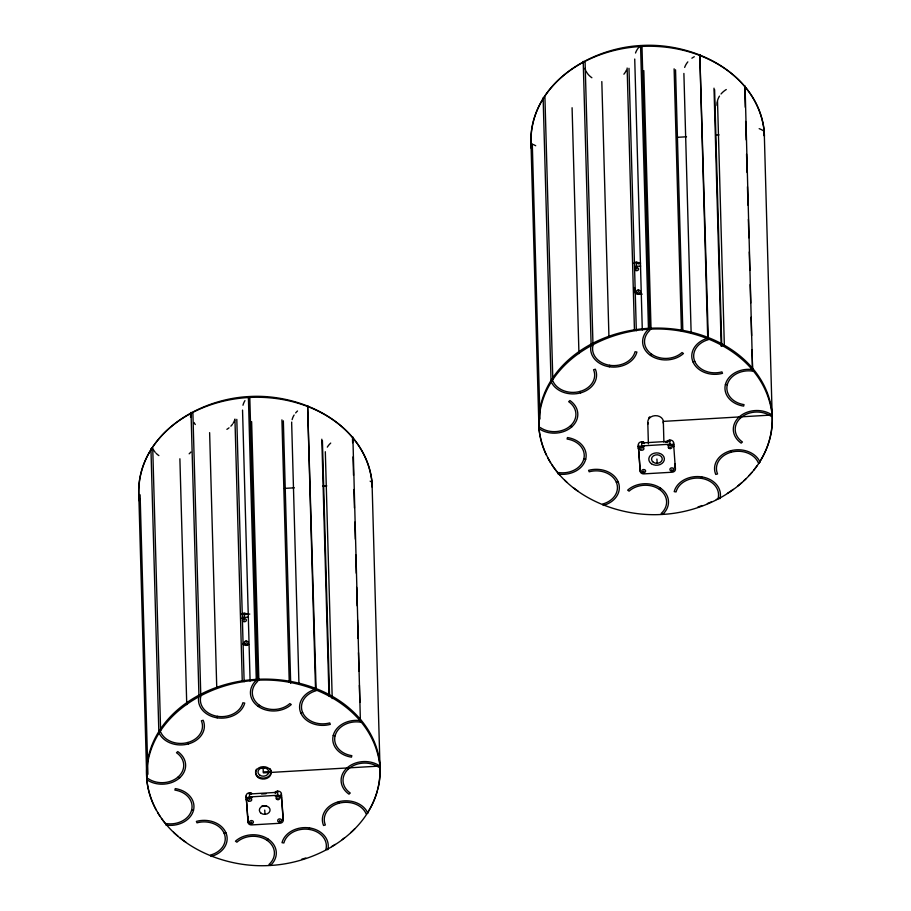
<?xml version="1.0" encoding="UTF-8"?>
<svg xmlns="http://www.w3.org/2000/svg" width="911" height="911" viewBox="0 0 911 911"><rect width="100%" height="100%" fill="white"/><g stroke="black" fill="none" stroke-linecap="round" stroke-linejoin="round"><path stroke-width="1.37" d="M138.848 495.983C136.183 437.178 195.273 399.417 248.373 396.592C302.019 392.983 365.368 424.082 372.03 482.34L379.955 766.049C382.631 824.865 323.53 862.626 270.442 865.45C216.795 869.06 153.435 837.961 146.773 779.691L138.848 495.983L140.112 494.844L147.924 774.293M179.752 777.766L178.328 776.776A21.465 17.047 -1.6 0 0 176.495 752.725L177.759 751.586A23.367 18.562 -1.6 0 1 179.752 777.766A23.367 18.562 -1.6 0 1 146.773 779.691C144.109 720.886 203.199 683.125 256.298 680.301C309.945 676.691 373.294 707.79 379.955 766.049L378.703 767.199A21.465 17.047 -1.6 0 0 348.401 768.975L346.977 767.984A23.367 18.562 -1.6 0 0 348.981 794.164L350.245 793.025A21.465 17.047 -1.6 0 1 348.401 768.975M371.677 486.383L372.03 482.34A23.367 18.562 -1.6 0 0 370.128 481.156M531.045 144.951C528.369 86.135 587.47 48.374 640.558 45.55C694.205 41.94 757.565 73.039 764.227 131.309L772.152 415.017C774.817 473.822 715.727 511.583 662.627 514.408C608.981 518.017 545.632 486.918 538.97 428.66L531.045 144.951L531.682 147.582M571.949 426.724L570.525 425.744A21.465 17.047 -1.6 0 0 568.68 401.683L569.944 400.544A23.367 18.562 -1.6 0 1 571.949 426.724A23.367 18.562 -1.6 0 1 538.97 428.66C536.294 369.843 595.395 332.094 648.484 329.258C702.13 325.648 765.479 356.748 772.152 415.017L770.888 416.156A21.465 17.047 -1.6 0 0 740.597 417.933L739.174 416.942A23.367 18.562 -1.6 0 0 741.167 443.122L742.431 441.983A21.465 17.047 -1.6 0 1 740.597 417.933M763.862 135.34L764.227 131.309A23.367 18.562 -1.6 0 0 759.17 128.645M217.171 717.822L217.547 716.342A21.465 17.047 -1.6 0 0 242.861 702.78L244.729 703.064A23.367 18.562 -1.6 0 1 217.171 717.822A23.367 18.562 -1.6 0 1 198.951 696.118L191.025 412.398A23.367 18.562 -1.6 0 0 190.593 417.238M309.182 829.409L309.569 827.928A23.367 18.562 -1.6 0 1 327.789 849.633L325.922 849.359A21.465 17.047 -1.6 0 0 309.182 829.409A21.465 17.047 -1.6 0 0 283.868 842.971L282.011 842.686A23.367 18.562 -1.6 0 1 309.569 827.928M352.876 436.973L360.426 722.161A21.465 17.047 -1.6 0 0 335.111 735.724L333.244 735.439A23.367 18.562 -1.6 0 0 351.464 757.155L351.84 755.674A21.465 17.047 -1.6 0 1 335.111 735.724M609.357 366.78L609.732 365.3A21.465 17.047 -1.6 0 0 635.058 351.737L636.914 352.022A23.367 18.562 -1.6 0 1 609.357 366.78A23.367 18.562 -1.6 0 1 591.137 345.075L583.211 61.367M701.379 478.366L701.755 476.886A23.367 18.562 -1.6 0 1 719.975 498.602L718.119 498.317A21.465 17.047 -1.6 0 0 701.379 478.366A21.465 17.047 -1.6 0 0 676.064 491.929L674.197 491.644A23.367 18.562 -1.6 0 1 701.755 476.886M745.061 85.93L752.611 371.119A21.465 17.047 -1.6 0 0 727.297 384.681L725.429 384.408A23.367 18.562 -1.6 0 0 743.649 406.112L744.036 404.632A21.465 17.047 -1.6 0 1 727.297 384.681M665.793 442.484L667.353 441.049A3.564 2.824 -1.6 0 1 672.386 440.753A3.564 2.824 -1.6 0 1 672.682 444.75M146.773 779.691L148.037 778.552A21.465 17.047 -1.6 0 0 178.328 776.776M538.97 428.66L540.223 427.51A21.465 17.047 -1.6 0 0 570.525 425.744M258.291 706.48L259.555 705.342A21.465 17.047 -1.6 0 0 289.846 703.565L291.269 704.556A23.367 18.562 -1.6 0 1 258.291 706.48A23.367 18.562 -1.6 0 1 256.298 680.301L248.373 396.592M650.488 355.438L651.741 354.299A21.465 17.047 -1.6 0 0 682.043 352.523L683.466 353.514A23.367 18.562 -1.6 0 1 650.488 355.438A23.367 18.562 -1.6 0 1 648.484 329.258L640.558 45.55L641.982 46.541L649.873 328.825M267.185 840.409L268.438 839.27A23.367 18.562 -1.6 0 1 270.442 865.45L269.018 864.459A21.465 17.047 -1.6 0 0 267.185 840.409A21.465 17.047 -1.6 0 0 236.883 842.185L235.459 841.195A23.367 18.562 -1.6 0 1 268.438 839.27M659.37 489.366L660.634 488.228A23.367 18.562 -1.6 0 1 662.627 514.408L661.204 513.428A21.465 17.047 -1.6 0 0 659.37 489.366A21.465 17.047 -1.6 0 0 629.08 491.143L627.656 490.152A23.367 18.562 -1.6 0 1 660.634 488.228M641.014 293.376L638.565 294.344A3.564 2.824 -1.6 0 1 634.796 291.736L634.477 287.534M248.828 644.419L246.38 645.387A3.564 2.824 -1.6 0 1 242.781 643.496M667.467 445.194L669.915 444.215A3.564 2.824 -1.6 0 1 673.696 446.834L673.571 442.689M275.281 796.225L277.73 795.257A3.564 2.824 -1.6 0 1 281.499 797.865L283.207 820.242A3.564 2.824 -1.6 0 1 279.871 823.271L251.698 824.922A3.496 2.779 -1.6 0 1 247.997 822.303L246.175 795.793M543.127 97.739L551.053 381.458L552.852 380.957A21.465 17.047 -1.6 0 0 580.011 391.445L580.614 392.88A23.367 18.562 -1.6 0 0 595.361 369.228L593.562 369.729A21.465 17.047 -1.6 0 1 580.011 391.445M692.975 361.895L694.774 361.394A21.465 17.047 -1.6 0 0 721.933 371.882L722.525 373.316A23.367 18.562 -1.6 0 1 692.975 361.895A23.367 18.562 -1.6 0 1 707.733 338.254L699.807 54.546L708.291 338.254M616.337 482.272L618.148 481.771A23.367 18.562 -1.6 0 1 603.389 505.411L602.786 503.988A21.465 17.047 -1.6 0 0 616.337 482.272A21.465 17.047 -1.6 0 0 589.189 471.784L588.586 470.349A23.367 18.562 -1.6 0 1 618.148 481.771M160.621 730.576L152.741 448.292L150.941 448.781L158.856 732.49L160.666 732A21.465 17.047 -1.6 0 0 187.814 742.488L188.418 743.911A23.367 18.562 -1.6 0 0 203.176 720.271L201.377 720.772A21.465 17.047 -1.6 0 1 187.814 742.488M300.778 712.937L302.589 712.436A21.465 17.047 -1.6 0 0 329.736 722.924L330.34 724.359A23.367 18.562 -1.6 0 1 300.778 712.937A23.367 18.562 -1.6 0 1 315.536 689.297L307.611 405.589L316.106 689.297M224.152 833.314L225.951 832.813A23.367 18.562 -1.6 0 1 211.193 856.454L210.589 855.03A21.465 17.047 -1.6 0 0 224.152 833.314A21.465 17.047 -1.6 0 0 196.992 822.827L196.389 821.392A23.367 18.562 -1.6 0 1 225.951 832.813M261.503 793.982L266.035 793.72M676.634 137.356L686.518 136.787M716.194 135.044L719.03 134.885M640.57 263.131L636.345 263.37A3.564 2.824 -1.6 0 1 638.144 263.643M634.671 266.809A3.564 2.824 -1.6 0 1 636.425 266.331L640.649 266.08M638.565 294.344L642.221 294.128M675.29 465.065L675.404 469.199A3.564 2.824 -1.6 0 1 672.056 472.228L643.883 473.879A3.496 2.779 -1.6 0 1 640.182 471.26L638.395 445.935A3.496 2.779 -1.6 0 0 638.964 447.29M284.437 488.398L294.333 487.818M322.596 486.167L326.833 485.916M640.114 471.272L640.103 468.311M249.785 614.082L244.148 614.413A3.564 2.824 -1.6 0 1 245.959 614.686M241.779 618.341A3.564 2.824 -1.6 0 1 244.239 617.373L248.464 617.123M246.38 645.387L247.291 645.239M346.977 767.984A23.367 18.562 -1.6 0 1 379.955 766.049L263.37 772.87L263.347 771.947L271.114 771.492L271.136 772.426M246.221 799.938L246.289 799.926A3.496 2.779 -1.6 0 1 248.247 797.25A3.496 2.779 -1.6 0 1 252.085 797.626M247.929 822.303L247.883 818.169M638.93 446.105A3.496 2.779 -1.6 0 1 641.629 441.778L644.157 442.45L644.191 443.634M643.405 442.051L643.439 443.236L641.663 442.962L669.836 441.266A3.564 2.824 -1.6 0 0 667.387 442.234L667.353 441.049M246.346 796.499A3.496 2.779 -1.6 0 1 249.443 792.821L251.971 793.492M591.137 345.075L593.004 345.36A21.465 17.047 -1.6 0 0 609.732 365.3M583.814 458.985L585.682 459.269A23.367 18.562 -1.6 0 0 567.462 437.553L567.086 439.034A21.465 17.047 -1.6 0 1 583.814 458.985A21.465 17.047 -1.6 0 1 558.5 472.547L558.124 474.027A23.367 18.562 -1.6 0 0 585.682 459.269M198.951 696.118L200.807 696.391A21.465 17.047 -1.6 0 0 217.547 716.342M191.629 810.027L193.496 810.312A23.367 18.562 -1.6 0 0 175.276 788.596L174.889 790.076A21.465 17.047 -1.6 0 1 191.629 810.027A21.465 17.047 -1.6 0 1 166.314 823.59L165.939 825.07A23.367 18.562 -1.6 0 0 193.496 810.312M648.484 329.258L649.907 330.249A21.465 17.047 -1.6 0 0 651.741 354.299M256.298 680.301L257.722 681.291A21.465 17.047 -1.6 0 0 259.555 705.342M707.733 338.254L708.325 339.678A21.465 17.047 -1.6 0 0 694.774 361.394M730.508 450.797L731.112 452.22A21.465 17.047 -1.6 0 1 758.259 462.708L760.059 462.219A23.367 18.562 -1.6 0 0 730.508 450.797A23.367 18.562 -1.6 0 0 715.75 474.437L717.549 473.936A21.465 17.047 -1.6 0 1 731.112 452.22M315.536 689.297L316.14 690.72A21.465 17.047 -1.6 0 0 302.589 712.436M338.311 801.839L338.915 803.263A21.465 17.047 -1.6 0 1 366.074 813.751L367.873 813.261A23.367 18.562 -1.6 0 0 338.311 801.839A23.367 18.562 -1.6 0 0 323.564 825.48L325.364 824.979A21.465 17.047 -1.6 0 1 338.915 803.263M139.178 497.304L139.816 499.945M675.404 469.199L673.605 443.873A3.564 2.824 -1.6 0 1 672.717 445.935M670.132 447.039L670.257 448.576M671.851 469.416L671.965 470.953M656.899 459.053L657.23 463.312M636.516 267.606L636.641 269.155M638.235 289.983L638.349 291.52M641.845 447.142L641.959 448.69M643.667 471.055L643.792 472.604M638.326 445.935L639.921 466.91M277.946 798.082L278.06 799.619M279.654 820.447L279.779 821.995M263.017 767.688L263.347 771.947M264.714 810.084L265.044 814.343M244.33 618.649L244.444 620.197M246.038 641.025L246.164 642.562M249.648 798.184L249.773 799.721M251.482 822.098L251.595 823.646M744.731 88.834L745.244 107.27M745.642 121.459L746.155 139.895M746.553 154.084L747.066 172.532M747.464 186.709L747.977 205.157M748.375 219.335L748.888 237.782M749.286 251.971L749.799 270.408M750.197 284.596L750.71 303.033M751.108 317.222L751.621 335.658M752.019 349.847L752.532 368.283M724.359 346.1L717.504 100.688A23.367 18.562 -1.6 0 1 719.496 96.088M714.611 89.608L721.774 346.362M714.008 88.173L721.216 346.351M683.888 73.438L691.142 333.027M675.541 69.805L682.829 330.818M674.117 68.815L681.439 331.251M669.801 440.081L669.915 444.215L641.754 445.923L641.629 441.778M663.903 442.063L663.333 421.383L772.152 415.017A23.367 18.562 -1.6 0 0 739.174 416.942M643.815 70.591L651.046 329.213M647.789 422.567L648.393 443.885M634.728 59.044L642.301 329.987M638.918 264.053L638.884 262.869A3.564 2.824 -1.6 0 0 633.862 263.165M642.54 441.824L642.574 443.008M636.311 262.197L636.425 266.331M628.989 68.314L636.322 330.739M638.36 444.75L638.474 448.895A3.496 2.779 -1.6 0 1 640.433 446.208A3.496 2.779 -1.6 0 1 644.271 446.584M627.132 68.029L634.455 330.465M601.818 81.591L608.958 337.366M585.078 61.641L592.959 343.937M572.085 107.737L578.952 353.57M544.926 97.249L552.818 379.534M532.297 143.801L539.984 419.003M352.5 438.453L352.614 442.712M353.012 456.901L353.525 475.337M353.923 489.526L354.436 507.962M354.834 522.151L355.313 539.175M355.745 554.776L356.258 573.213M356.656 587.401L357.169 605.838M357.567 620.027L358.08 638.474M358.478 652.652L358.991 671.1M359.389 685.277L359.868 702.301M360.3 717.914L360.38 720.749M325.318 451.731L332.219 698.566M322.414 440.651L329.554 695.981M321.811 439.216L328.985 695.97M298.945 684.07L291.702 424.48A23.367 18.562 -1.6 0 1 291.714 422.055M283.344 420.848L290.677 683.273M281.92 419.857L289.254 682.293M283.093 816.108L283.207 820.242M281.385 793.732L281.499 797.865M277.616 791.124L277.73 795.257L249.557 796.954L249.443 792.821M275.202 793.276L275.168 792.092A3.564 2.824 -1.6 0 1 279.825 791.579A3.564 2.824 -1.6 0 1 281.021 795.178M251.63 421.634L258.861 680.255M249.796 397.572L257.676 679.868M242.542 410.087L250.104 681.029M251.22 793.094L251.254 794.278M250.354 792.866L250.388 794.05L249.477 794.005L277.65 792.297A3.564 2.824 -1.6 0 0 275.896 792.786M244.114 613.228L244.239 617.373M236.803 419.356L244.137 681.781M234.936 419.071L242.269 681.496M209.621 432.634L216.772 688.409M192.881 412.683L200.773 694.979M179.888 458.78L186.755 704.613M264.816 767.745A5.375 4.27 -1.6 0 1 260.717 767.563M242.975 405.247A23.367 18.562 -1.6 0 1 244.957 400.646M241.666 614.208A3.564 2.824 -1.6 0 1 246.699 613.912M292.124 419.641A23.367 18.562 -1.6 0 1 294.116 415.04M295.654 412.922A23.367 18.562 -1.6 0 1 297.521 410.986M139.292 500.925A116.824 92.808 -1.6 0 1 138.996 498.249M138.882 496.916A116.824 92.808 -1.6 0 1 250.924 397.39A116.824 92.808 -1.6 0 1 372.257 487.294M188.418 743.911A23.367 18.562 -1.6 0 1 158.856 732.49M377.439 790.623A116.824 92.808 -1.6 0 1 367.85 812.327M354.891 828.634A116.824 92.808 -1.6 0 1 350.781 832.586M344.46 837.892A116.824 92.808 -1.6 0 1 342.229 839.589M335.18 844.395A116.824 92.808 -1.6 0 1 331.513 846.615M305.789 857.98A116.824 92.808 -1.6 0 1 301.712 859.221M185.901 842.231A116.824 92.808 -1.6 0 1 180.082 837.904M177.85 836.07A116.824 92.808 -1.6 0 1 173.58 832.255M164.993 823.032A116.824 92.808 -1.6 0 1 161.498 818.442M159.869 816.074A116.824 92.808 -1.6 0 1 157.592 812.453M156.191 809.993A116.824 92.808 -1.6 0 1 251.208 679.754A116.824 92.808 -1.6 0 1 377.792 789.313M333.244 735.439A23.367 18.562 -1.6 0 1 360.802 720.681M270.977 773.097A7.789 6.183 -1.6 0 1 260.808 777.823A7.789 6.183 -1.6 0 1 256.378 769.248M269.838 768.463A7.789 6.183 -1.6 0 1 271.114 771.492M190.877 452.038A21.465 17.047 -1.6 0 1 189.158 453.815M158.867 455.591A21.465 17.047 -1.6 0 1 155.997 453.166M155.189 452.266A21.465 17.047 -1.6 0 1 153.23 449.328M327.311 447.13A23.367 18.562 -1.6 0 1 330.716 443.076M234.617 420.153A21.465 17.047 -1.6 0 1 233.114 423.296M232.453 424.287A21.465 17.047 -1.6 0 1 230.87 426.154M229.014 427.84A21.465 17.047 -1.6 0 1 226.885 429.332M195.273 424.526A21.465 17.047 -1.6 0 1 194.043 422.522M266.183 805.893A5.375 4.27 -1.6 0 1 262.083 805.711M281.055 796.351A3.564 2.824 -1.6 0 0 281.419 794.916L283.127 817.292A3.564 2.824 -1.6 0 0 282.957 816.563M246.38 797.683A3.496 2.779 -1.6 0 1 246.198 796.977L247.917 819.353A3.496 2.779 -1.6 0 1 248.27 817.941M248.054 818.875A3.496 2.779 -1.6 0 1 248.236 816.757M282.922 815.379A3.564 2.824 -1.6 0 1 282.729 817.543M635.514 53.02A23.367 18.562 -1.6 0 1 639.59 46.495M535.714 145.726A21.465 17.047 -1.6 0 1 533.379 144.496M674.732 464.861A3.564 2.824 -1.6 0 1 675.313 466.25M674.698 463.676A3.564 2.824 -1.6 0 1 674.402 467.127M648.177 423.866A7.789 6.183 -1.6 0 1 655.089 415.667A7.789 6.183 -1.6 0 1 663.185 422.989M580.614 392.88A23.367 18.562 -1.6 0 1 551.053 381.458M772.209 415.416A116.824 92.808 -1.6 0 1 758.578 463.551M757.018 465.806A116.824 92.808 -1.6 0 1 753.67 470.224M751.882 472.388A116.824 92.808 -1.6 0 1 749.058 475.553M746.075 478.605A116.824 92.808 -1.6 0 1 744.025 480.575M741.964 482.443A116.824 92.808 -1.6 0 1 737.751 485.984M733.275 489.378A116.824 92.808 -1.6 0 1 727.377 493.352M719.952 497.668A116.824 92.808 -1.6 0 1 716.285 499.547M711.24 501.915A116.824 92.808 -1.6 0 1 707.335 503.555M702.028 505.571A116.824 92.808 -1.6 0 1 697.985 506.937M578.086 491.188A116.824 92.808 -1.6 0 1 573.418 487.761M566.813 482.192A116.824 92.808 -1.6 0 1 564.74 480.234M559.889 475.178A116.824 92.808 -1.6 0 1 552.066 465.043M550.517 462.629A116.824 92.808 -1.6 0 1 547.716 457.721M546.452 455.227A116.824 92.808 -1.6 0 1 630.822 330.442A116.824 92.808 -1.6 0 1 772.118 414.084M725.429 384.408A23.367 18.562 -1.6 0 1 752.987 369.638M648.564 418.206A7.789 6.183 -1.6 0 1 649.702 416.862M717.082 105.528A23.367 18.562 -1.6 0 1 717.253 101.884M721.034 93.981A23.367 18.562 -1.6 0 1 726.272 89.529M626.392 70.193A21.465 17.047 -1.6 0 1 623.887 74.201M591.877 77.754A21.465 17.047 -1.6 0 1 586.228 71.491M585.75 70.454A21.465 17.047 -1.6 0 1 585.033 68.302M684.662 67.414A23.367 18.562 -1.6 0 1 687.839 61.88M691.882 58.213A23.367 18.562 -1.6 0 1 694.319 56.721M531.318 148.55A116.824 92.808 -1.6 0 1 641.435 46.438A116.824 92.808 -1.6 0 1 764.443 136.251M259.783 775.181A5.375 4.27 -1.6 0 0 268.608 772.744A5.375 4.27 -1.6 0 0 261.639 767.916A5.375 4.27 -1.6 0 0 259.783 775.181M244.865 643.735A1.947 1.549 -1.6 0 0 248.065 642.859A1.947 1.549 -1.6 0 0 245.537 641.105A1.947 1.549 -1.6 0 0 244.865 643.735M243.157 621.359A1.947 1.549 -1.6 0 0 246.357 620.482A1.947 1.549 -1.6 0 0 243.829 618.728A1.947 1.549 -1.6 0 0 243.157 621.359M258.2 777.561A7.789 6.183 -1.6 0 0 271 774.031A7.789 6.183 -1.6 0 0 260.899 767.028A7.789 6.183 -1.6 0 0 258.2 777.561M248.475 800.894A1.947 1.549 -1.6 0 0 251.675 800.017A1.947 1.549 -1.6 0 0 249.159 798.264A1.947 1.549 -1.6 0 0 248.475 800.894M276.659 799.254A1.947 1.549 -1.6 0 0 279.859 798.366A1.947 1.549 -1.6 0 0 277.331 796.613A1.947 1.549 -1.6 0 0 276.659 799.254M261.15 813.318A5.375 4.27 -1.6 0 0 269.975 810.892A5.375 4.27 -1.6 0 0 263.006 806.053A5.375 4.27 -1.6 0 0 261.15 813.318M278.367 821.62A1.947 1.549 -1.6 0 0 281.567 820.743A1.947 1.549 -1.6 0 0 279.039 818.989A1.947 1.549 -1.6 0 0 278.367 821.62M250.195 823.271A1.947 1.549 -1.6 0 0 253.383 822.394A1.947 1.549 -1.6 0 0 250.867 820.64A1.947 1.549 -1.6 0 0 250.195 823.271M637.062 292.693A1.947 1.549 -1.6 0 0 640.251 291.816A1.947 1.549 -1.6 0 0 637.734 290.062A1.947 1.549 -1.6 0 0 637.062 292.693M635.343 270.328A1.947 1.549 -1.6 0 0 638.543 269.44A1.947 1.549 -1.6 0 0 636.026 267.686A1.947 1.549 -1.6 0 0 635.343 270.328M640.672 449.863A1.947 1.549 -1.6 0 0 643.872 448.975A1.947 1.549 -1.6 0 0 641.344 447.221A1.947 1.549 -1.6 0 0 640.672 449.863M668.845 448.212A1.947 1.549 -1.6 0 0 672.045 447.324A1.947 1.549 -1.6 0 0 669.517 445.581A1.947 1.549 -1.6 0 0 668.845 448.212M653.335 462.287A5.375 4.27 -1.6 0 0 662.172 459.85A5.375 4.27 -1.6 0 0 655.203 455.022A5.375 4.27 -1.6 0 0 653.335 462.287M670.553 470.577A1.947 1.549 -1.6 0 0 673.753 469.7A1.947 1.549 -1.6 0 0 671.225 467.947A1.947 1.549 -1.6 0 0 670.553 470.577M642.38 472.228A1.947 1.549 -1.6 0 0 645.58 471.351A1.947 1.549 -1.6 0 0 643.052 469.598A1.947 1.549 -1.6 0 0 642.38 472.228M651.433 463.756A7.789 6.183 -1.6 0 0 664.221 460.226A7.789 6.183 -1.6 0 0 654.132 453.222A7.789 6.183 -1.6 0 0 651.433 463.756"/></g></svg>
